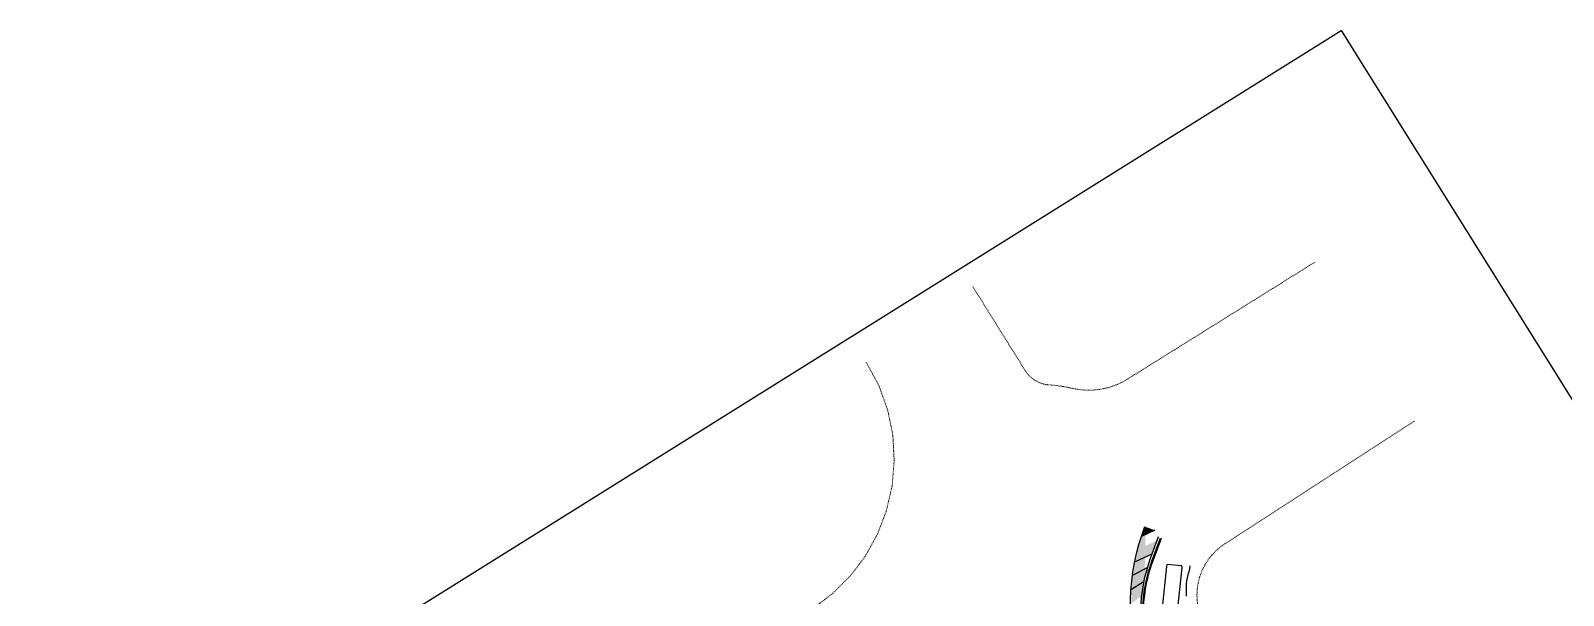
# Model space of a CAD drawing. Header units: metres. Extents: x 3 to 509016, y 4 to 6969473.
# Drawn here: x 506589 to 506839, y 6968977.3 to 6969069.5 of the extents above; entities that cross this region are included whole.
import ezdxf

# ---------------------------------------------------------------- set-up
doc = ezdxf.new("R2010")
doc.units = ezdxf.units.M
doc.linetypes.add('AEC_Double Dash', pattern=[0.039, 0.015, -0.004, 0.006, -0.004, 0.006, -0.004])
doc.layers.add('C-PROP-LINE', color=252, linetype='AEC_Double Dash', lineweight=5)
for name, color, linetype in [('C_SWD_STONE_PITCHING_HATCH', 7, 'Continuous'), ('CIV_LINEMARKING', 252, 'Continuous'), ('EWS_BATTER TOE', 252, 'Continuous'), ('KRB_BACK', 252, 'Continuous'), ('KRB_LIP', 252, 'Continuous'), ('PAV_FOOTPATH', 252, 'Continuous'), ('XREF', 7, 'Continuous')]:
    doc.layers.add(name, color=color, linetype=linetype)
doc.layers.add('VPORTS', color=11, linetype='Continuous', plot=False)

# ---------------------------------------------------------------- blocks, each defined once
blk = doc.blocks.new('XE_LOT BOUNDARY')
at = {"layer": 'C-PROP-LINE'}
for p, q in [((507858.77, 6967335.87), (507828.18, 6967316.76)), ((507811.49, 6967318.16), (507802.93, 6967331.87)), ((507785.55, 6967319.51), (507787.64, 6967315.66)), ((507787.64, 6967315.66), (507789.08, 6967311.6)), ((507789.08, 6967311.6), (507789.9, 6967307.57)), ((507844.07, 6967289.88), (507874.98, 6967309.92)), ((507789.9, 6967307.57), (507790.11, 6967303.42)), ((507790.11, 6967303.42), (507789.78, 6967299.34)), ((507789.78, 6967299.34), (507788.81, 6967295.16)), ((507788.81, 6967295.16), (507787.39, 6967291.46)), ((507787.39, 6967291.46), (507785.36, 6967287.79)), ((507785.33, 6967287.75), (507783.02, 6967284.7)), ((507785.36, 6967287.79), (507785.33, 6967287.75)), ((507783.02, 6967284.7), (507779.95, 6967281.65)), ((507779.95, 6967281.65), (507776.44, 6967279.02))]:
    blk.add_line(p, q, dxfattribs=at)
for centre, radius, start, end in [((507815.72, 6967320.79), 4.98, 211.8522, 266.3616), ((507813.93, 6967292.86), 23, 76.8158, 86.3256), ((507821.87, 6967326.84), 11.89, 256.9189, 302.0259), ((507849.51, 6967281.49), 10, 122.9793, 167.6688), ((507849.5, 6967281.49), 9.99, 167.6621, 212.3987)]:
    blk.add_arc(centre, radius, start, end, dxfattribs=at)
blk = doc.blocks.new('XD_DESIGN_3')
at = {"layer": 'C_SWD_STONE_PITCHING_HATCH'}
h = blk.add_hatch(color=256, dxfattribs=at)
h.dxf.hatch_style = 1
h.paths.add_polyline_path([(507828.776, 6967280.05), (507828.861, 6967277.651), (507830.197, 6967278.916), (507830.288, 6967281.096), (507830.315, 6967281.256)], flags=17)
edge = h.paths.add_edge_path()
edge.add_arc((507863.683, 6967280.094), 34.907, 158.92829, 199.11723, ccw=False)
h = blk.add_hatch(color=256, dxfattribs=at)
h.dxf.hatch_style = 1
h.paths.add_polyline_path([(507832.654, 6967292.08), (507831.11, 6967292.644, 0.0117258), (507830.557, 6967291.103)])
h = blk.add_hatch(color=256, dxfattribs=at)
h.dxf.hatch_style = 1
edge = h.paths.add_edge_path()
edge.add_line((507832.834, 6967290.332), (507829.925, 6967288.977))
edge.add_arc((507863.683, 6967280.094), 34.907, 165.25806, 168.71735)
edge.add_line((507829.45, 6967286.924), (507832.03, 6967288.126))
edge.add_line((507832.03, 6967288.126), (507832.834, 6967290.332))
edge = h.paths.add_edge_path()
edge.add_line((507831.316, 6967285.927), (507829.091, 6967284.774))
edge.add_arc((507863.683, 6967280.094), 34.907, 172.29604, 176.17152)
edge.add_line((507828.854, 6967282.425), (507830.707, 6967283.616))
edge.add_arc((507840.347, 6967282.31), 9.729, 158.17068, 172.28025, ccw=False)
at = {"layer": 'CIV_LINEMARKING'}
for p, q in [((507832.654, 6967292.08), (507830.557, 6967291.103)), ((507832.654, 6967292.08), (507830.557, 6967291.103)), ((507832.03, 6967288.126), (507829.45, 6967286.924)), ((507831.316, 6967285.927), (507829.091, 6967284.774)), ((507830.707, 6967283.616), (507828.854, 6967282.425))]:
    blk.add_line(p, q, dxfattribs=at)
blk.add_lwpolyline([(507830.595, 6967268.66, -0.1769351), (507831.016, 6967292.68)], format="xyb", dxfattribs=at)
blk.add_polyline3d([(507833.181, 6967290.99, 4.854), (507831.787, 6967287.166, 4.85), (507830.9, 6967284.169, 4.85), (507830.388, 6967281.086, 4.85), (507830.258, 6967277.963, 4.85), (507830.258, 6967277.963, 4.85), (507830.421, 6967269.778, 4.876), (507830.595, 6967268.66, 4.873)], dxfattribs=at)
at = {"layer": 'EWS_BATTER TOE'}
blk.add_polyline3d([(507838.327, 6967286.264, 5.08), (507838.271, 6967285.767, 5.074), (507838.189, 6967285.273, 5.061), (507838.038, 6967284.785, 5.03), (507837.9, 6967284.295, 5.003), (507837.8, 6967283.802, 4.986), (507837.764, 6967283.303, 4.97), (507837.762, 6967282.801, 4.956), (507837.759, 6967282.299, 4.941), (507837.757, 6967281.798, 4.926), (507837.729, 6967281.298, 4.918)], dxfattribs=at)
at = {"layer": 'KRB_BACK'}
blk.add_lwpolyline([(507831.859, 6967265.881, -0.1048619), (507830.971, 6967269.789), (507830.807, 6967277.974, -0.0926103), (507832.304, 6967286.978), (507833.697, 6967290.802)], format="xyb", dxfattribs=at)
at = {"layer": 'KRB_LIP'}
blk.add_lwpolyline([(507832.43, 6967264.541), (507832.338, 6967264.688, -0.1381677), (507830.821, 6967269.786), (507830.658, 6967277.971, -0.0926103), (507832.163, 6967287.029), (507833.556, 6967290.853)], format="xyb", dxfattribs=at)
at = {"layer": 'PAV_FOOTPATH'}
for p, q in [((507834.586, 6967286.179, 4.946), (507834.665, 6967286.515, 4.946)), ((507837.084, 6967286.024, 5.035), (507837.056, 6967286.299, 5.035))]:
    blk.add_line(p, q, dxfattribs=at)
for points in [[(507833.703, 6967265.335), (507833.996, 6967265.518, 0.2740021), (507834.465, 6967266.424), (507833.779, 6967278.359), (507834.586, 6967286.179)], [(507834.762, 6967263.639), (507836.415, 6967264.68, 0.2476019), (507836.996, 6967265.953), (507836.287, 6967278.302), (507837.084, 6967286.024)]]:
    blk.add_lwpolyline(points, format="xyb", dxfattribs=at)
at = {"layer": 'PAV_FOOTPATH', "elevation": 5.035}
blk.add_lwpolyline([(507837.056, 6967286.299), (507834.665, 6967286.515)], dxfattribs=at)
at = {"layer": 'VPORTS'}
blk.add_lwpolyline([(507821.282, 6966964.794), (507649.237, 6967239.976), (507863.049, 6967373.652), (508035.094, 6967098.47)], close=True, dxfattribs=at)

msp = doc.modelspace()

# ---------------------------------------------------------------- block references
at = {"layer": 'XREF'}
msp.add_blockref('XE_LOT BOUNDARY', (-1060.249, 1695.84), dxfattribs=at)

# ---------------------------------------------------------------- next in the draw order: block references
msp.add_blockref('XD_DESIGN_3', (-1060.249, 1695.84), dxfattribs=at)

doc.saveas('drawing.dxf')
